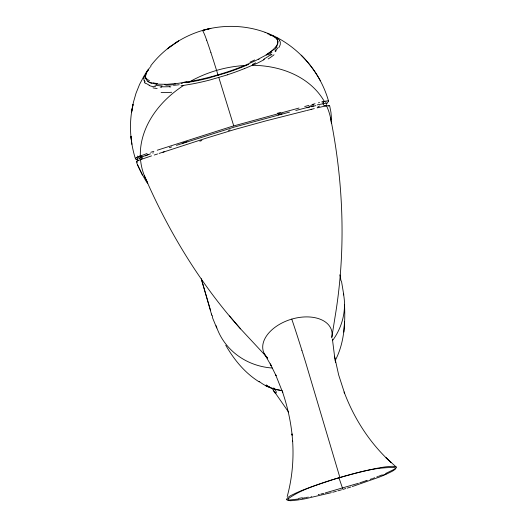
<?xml version="1.0" encoding="UTF-8"?>
<svg xmlns="http://www.w3.org/2000/svg" width="527" height="527" viewBox="0 0 527 527"><rect width="100%" height="100%" fill="white"/><g stroke="black" fill="none" stroke-linecap="round" stroke-linejoin="round"><path stroke-width="0.79" d="M145.274 76.086L145.472 77.937M143.845 78.371L144.062 80.374M335.06 360.817C344.131 343.749 345.442 323.881 344.513 304.929M328.545 101.224L326.463 104.135M343.848 332.076L344.506 321.753M143.851 78.332L145.03 74.235L147.817 70.308M145.281 76.007L146.559 71.817L149.734 67.667M136.513 161.815L136.697 161.479M135.413 158.502L136.065 159.457M331.872 337.017L335.086 316.734C346.087 250.918 343.683 183.113 330.528 117.85M287.195 496.559C292.195 478.305 293.908 459.221 292.577 440.355L292.669 441.567L292.011 433.919L292.129 435.164C290.575 420.276 287.208 405.606 282.353 391.456L282.775 392.661L275.595 374.638L276.062 375.698L270.259 363.907L271.221 365.725L264.482 353.992M277.722 43.543L277.92 41.402M329.724 106.105L330.943 112.291L331.621 119.603M137.461 159.029L138.1 160.142M144.141 75.763L139.583 84.386L135.986 93.332L133.384 102.436L131.572 112.297L133.015 104.445C128.891 122.336 129.899 141.256 135.419 158.732M326.529 104.036L326.727 103.378M279.06 47.377L280.232 44.67L280.318 42.186A106.961 24.255 -16 0 0 279.56 40.691M276.016 46.903L276.688 45.908L272.169 50.638L264.785 55.743L255.338 60.75L244.64 65.526A64.986 14.222 -16 0 1 217.98 74.834A64.986 14.222 -16 0 1 190.227 81.461L178.324 83.306L167.23 84.313L157.698 84.168L150.682 82.811L151.934 83.246M148.324 70.084L147.955 70.559A97.264 21.284 -16 0 0 146.394 73.246L145.597 75.987L145.689 78.055M150.748 65.789C165.419 46.633 187.19 33.175 210.82 28.405L202.44 30.474C224.528 23.972 248.803 25.158 269.995 34.242M276.306 50.704L275.246 51.699M288.565 498.476C301.925 489.089 318.11 484.669 333.387 479.372M273.348 49.828L272.9 50.236M395.25 468.635L395.533 468.239L395.145 467.904A5 3.478 -23.9 0 0 394.4 467.62C373.841 466.909 353.749 473.819 334.105 479.148M135.788 157.962L136.315 157.619M170.992 46.027L167.362 48.833L178.653 40.935L174.806 43.359M271.925 54.38L270.786 55.203M394.525 469.188L385.678 473.49M267.077 54.656L266.273 55.177M266.583 384.921L265.516 385.586L270.562 387.872L276.043 389.572L281.774 390.619M137.139 161.15L138.443 160.491M185.965 82.667L188.936 82.192L190.221 81.461A97.693 74.221 -17.9 0 1 244.64 65.526L246.102 65.447L248.79 64.268M264.363 59.215L263.388 59.755M259.047 59.307L258.467 59.61M138.581 158.205L148.706 154.371M136.783 157.369L147.04 153.509M254.561 64.235L252.433 65.223M147.402 182.111A97.693 74.221 -17.9 0 1 140.538 159.622L151.552 155.88M244.284 68.721L252.4 65.236M252.189 65.335L252.249 65.302A97.693 74.221 -17.9 0 1 324.276 101.368L327.834 100.809A68.648 3.004 -20.6 0 1 328.051 100.828L328.321 100.861M138.515 160.458L140.571 159.609M246.102 65.447L242.802 66.83A64.92 14.861 -16 0 1 226.696 72.733L209.496 77.772M382.286 474.867L378.511 476.316M267.788 385.428L266.471 385.942L268.526 386.443M377.813 476.573L376.772 476.961M374.328 477.851L374.684 477.726M372.932 478.351L373.63 478.101M371.522 478.852L372.227 478.602M370.112 479.346L370.817 479.102M366.575 480.565L367.286 480.321M366.225 480.683L365.87 480.808M365.514 480.927L359.816 482.818M227.651 74.794L209.878 79.999A66.85 15.026 -16 0 1 192.362 83.931L183.58 85.414M176.433 145.373L234.074 127.139L289.56 112.099M171.657 146.941L169.319 147.705M162.975 152.224L206.103 138.193L234.825 129.444L265.641 120.94L306.049 110.69M157.25 150.221L231.518 126.533L299.02 108.042M153.851 151.315L150.768 152.303M152.711 153.08L153.449 152.843M358.386 483.279L325.199 492.956M154.22 155.03L157.599 153.95M352.319 486.546L379.348 477.093A92.304 47.766 -17.1 0 0 387.569 473.569C390.665 471.869 394.954 470.677 396.521 467.33L386.067 457.779L390.948 462.396C369.888 443.227 354.104 418.629 344.131 392.035L344.592 393.261L338.67 374.961L334.48 356.193L335.686 362.49M350.877 486.994L347.267 488.101M345.817 488.536L342.919 489.392L338.901 477.653M341.47 489.814L337.84 490.854M336.384 491.263L332.748 492.264M315.06 103.714L312.195 104.498M304.692 106.52L309.013 105.36M318.473 102.791L319.507 102.515M331.292 492.659L305.726 498.661A92.258 47.746 -17.1 0 1 296.984 500.103C293.559 500.307 289.316 501.651 286.345 499.596C287.907 496.25 292.195 495.057 295.291 493.358A92.304 47.766 -17.1 0 1 303.506 489.827C327.399 480.637 352.056 473.391 377.134 468.266A92.258 47.746 -17.1 0 1 385.876 466.823L392.253 466.276L396.041 466.83M313.637 105.808L295.785 110.492M317.254 104.86L326.404 103.167M323.749 493.331L320.844 494.069M314.309 108.582L311.134 109.399M324.276 101.368L321.687 101.948M317.122 107.87L326.312 105.795A2.398 2.365 79.6 0 1 323.091 103.529A2.398 2.365 80.8 0 1 324.599 101.316M319.033 494.524L319.395 494.431M318.67 494.616L318.308 494.701M311.082 496.421L311.444 496.335M307.847 497.145L308.203 497.066M307.129 497.304L306.055 497.534M305.337 497.686L302.129 498.344M192.533 81.553L188.936 82.192M298.565 499.003L288.71 500.083M326.411 105.795L329.461 105.604M183.416 85.433L181.018 85.769M182.513 83.18L181.163 83.365M175.656 83.997L174.285 84.129M170.82 86.869L169.654 86.948M165.603 84.663L164.589 84.676M161.69 87.153L160.195 87.107M282.162 390.652L273.816 388.972L267.42 386.541A44.861 39.222 -13.9 0 1 259.146 381.416M156.802 84.241L156.157 84.149M155.636 86.731L154.082 86.507M267.215 33.629L272.103 35.157L276.003 37.72M269.501 34.67L274.534 36.304L278.44 38.912M268.928 386.554L269.712 386.798M269.85 34.861L270.463 35.052M265.028 32.318L265.575 32.503M149.497 85.328L146.163 83.464M137.613 160.228L136.157 159.51M137.244 162.678C133.851 158.805 146.552 183.389 147.797 183.337M276.141 37.101C301.391 50.105 320.785 73.734 328.532 101.052L328.505 100.993M259.297 381.943C244.963 373.083 234.074 359.717 225.74 345.244M147.744 81.191L148.153 81.494A85.69 19.552 -16.2 0 0 150.584 82.844A95.776 20.961 -16 0 1 145.768 78.036M275.331 392.99C277.439 393.919 275.667 389.697 274.62 389.328M278.467 38.945L279.751 40.632M276.062 37.779L277.261 39.341M267.657 357.985L240.569 328.881C200.155 283.816 168.363 231.294 144.431 175.853M301.213 55.183C308.815 62.746 315.265 71.389 320.403 80.796M229.456 315.897L240.569 328.881M144.918 82.159L144.714 81.856M273.553 390.467L288.638 412.173M273.223 390.085L272.037 388.05M339.869 477.409L305.739 362.695A128.469 3.017 73.7 0 0 302.827 353.321L301.885 350.33M212.664 316.648L211.992 315.291M142.376 175.03L137.613 164.865M216.709 327.965L212.302 317.234M211.426 314.013L201.34 279.046M206.696 40.236L207.697 43.082A106.974 2.516 73.7 0 1 210.912 52.66M291.76 319.105L292.386 320.943A135.347 3.182 73.7 0 1 301.892 350.336M210.919 52.674L212.539 57.654A77.726 1.825 73.7 0 1 213.876 61.817L218.152 75.387M218.824 77.535L233.731 125.881M339.862 274.837L340.488 277.38M201.314 278.895L210.062 308.756A33.181 29.235 -10.3 0 0 210.576 310.337M341.456 280.983L343.782 294.955M334.698 357.326L332.392 338.986M340.699 278.73L340.883 280.575M131.882 144.332L130.966 136.282L131.658 142.428M267.644 357.991A35.684 22.318 -17.4 0 1 290.68 319.434A35.684 22.318 -17.4 0 1 331.714 337.853M302.234 497.751A95.585 47.852 -19.1 0 1 298.71 498.41M288.75 500.064A5 1.555 -12.1 0 1 288.052 499.985L287.907 499.247A5.56 3.867 -11.8 0 1 288.585 498.489M395.296 468.628A5.56 1.739 -21.1 0 1 394.565 469.188M386.1 473.944A95.591 49.123 -14.9 0 1 382.668 475.341M187.085 81.777A68.036 14.888 -15.7 0 1 183.732 82.298M179.213 84.742A75.868 18.478 -16.6 0 1 173.581 85.308M169.872 86.645A68.049 16.041 -16.3 0 1 161.269 86.724M162.164 85.908A72.021 17.602 -17.5 0 1 154.866 85.084M157.54 83.582A72.535 15.962 -15.1 0 1 153.041 82.838M326.549 105.789A97.693 74.221 -17.9 0 1 331.417 123.476M140.327 155.873A97.693 74.221 -17.9 0 1 183.686 85.394M276.695 45.908A87.673 19.189 -16 0 0 277.709 43.477L277.841 41.58A104.596 22.892 -16 0 0 277.116 39.558L275.68 37.885L273.052 36.152A98.127 21.475 -16 0 0 271.049 35.256M277.61 43.57A85.848 19.499 -16.1 0 1 276.517 45.948M276.892 46.712A72.528 16.568 -15.7 0 1 274.6 49.591M272.538 50.296A72.021 16.653 -15.6 0 1 266.669 54.703M270.924 54.564A68.055 15.718 -15.5 0 1 264.02 58.991M254.62 59.973A75.592 16.535 -16.6 0 1 249.95 62.199M255.674 62.865A69.933 15.889 -16 0 1 252.466 64.399M209.482 77.851A64.953 14.914 -16 0 1 192.447 81.639M244.146 68.694A66.81 14.967 -16 0 1 227.585 74.742M263.902 59.722A78.707 17.951 -15.9 0 1 255.114 64.241M274.033 54.768A63.787 15.672 -14.8 0 1 268.157 58.965M271.932 52.278A77.041 16.587 -17.1 0 1 268.184 54.907M278.157 47.588A75.018 16.647 -16.8 0 1 274.969 50.961M147.718 70.328A66.033 15.296 -15.7 0 1 148.68 69.268M145.09 81.744A106.843 24.183 -15.1 0 1 144.154 80.348M145.426 83.701A95.242 21.64 -16.6 0 1 144.648 82.298M153.555 86.718A75.038 17.048 -16.1 0 1 149.121 85.46M157.165 88.51A77.041 18.34 -17.3 0 1 152.995 87.851M173.647 84.695A63.787 13.274 -14.4 0 1 165.827 85.196M171.677 92.278A78.8 21.838 -18.9 0 1 161.097 92.416M137.06 158.001A87.113 5.099 -8.2 0 1 136.355 157.876M137.942 157.309A89.735 4.802 -11.5 0 1 138.627 157.026M325.39 102.172A88.701 4.203 -23.3 0 1 326.2 101.981M324.566 101.513A112.732 1.238 -14.2 0 1 322.676 102.113M280.436 112.482A106.079 0.593 -14.6 0 1 277.347 113.298M278.164 114.886A119.537 0.909 -16.2 0 1 282.136 113.753M310.634 105.42A114.076 1.897 -17.6 0 1 313.789 104.524M137.409 156.275A120.387 1.924 -16 0 1 137.606 156.064M139.938 155.999A105.025 0.665 -18.5 0 1 139.846 155.985M140.037 155.992A1.798 1.752 68.3 0 1 141.868 156.782A1.798 1.752 67.4 0 1 140.781 159.51M137.521 158.495A89.913 5.138 -10.1 0 1 137.712 158.35M139.306 158.693A74.689 4.084 -11 0 1 141.44 157.85M309.692 106.941A123.687 1.462 -16.4 0 1 306.977 107.798M315.89 105.584A104.399 0.995 -13.9 0 1 311.622 106.744M187.006 141.671A105.466 0.843 -18.6 0 1 182.546 143.146M145.235 155.827A107.692 1.397 -18.9 0 1 150.511 153.825M228.448 130.413A124.076 0.422 -17.5 0 1 230.029 129.912M326.154 105.189A109.965 1.614 -16 0 1 326.035 105.328M311.767 109.254A114.175 1.199 -13.4 0 1 306.727 110.532M164.549 151.657A113.839 1.726 -19 0 1 159.095 153.416M199.858 141.17A110.222 0.375 -17.3 0 1 201.841 140.544M319.579 106.026A72.166 3.557 -24.1 0 1 317.709 107.08M329.111 105.795A70.947 3.761 -22.2 0 1 328.65 106.197M340.337 277.419A23.728 20.401 -31.7 0 1 340.468 278.335M211.887 315.337A31.231 27.285 -12.5 0 1 211.34 314.046M343.387 293.381A65.743 61.494 -12.8 0 1 332.55 340.554M272.307 368.03A65.743 61.494 -12.8 0 1 216.123 325.719M136.579 161.348A72.1 3.873 -10.8 0 1 136.677 161.236M136.954 161.433A70.17 3.689 -11.2 0 1 137.125 161.321M206.689 40.21A135.735 3.188 73.7 0 0 204.687 34.841L202.908 30.829A127.771 3.004 73.7 0 0 202.381 30.843M277.406 39.373A102.047 23.195 -17 0 1 277.657 41.481M149.464 80.644A97.574 21.778 -14.3 0 1 145.874 77.904M150.228 67.153A66.125 14.855 -16.1 0 1 150.933 66.481M273.665 387.931A22.417 9.479 -11.2 0 1 275.054 389.196M275.496 393.392A7.062 1.199 63.9 0 1 273.256 390.375"/></g></svg>
